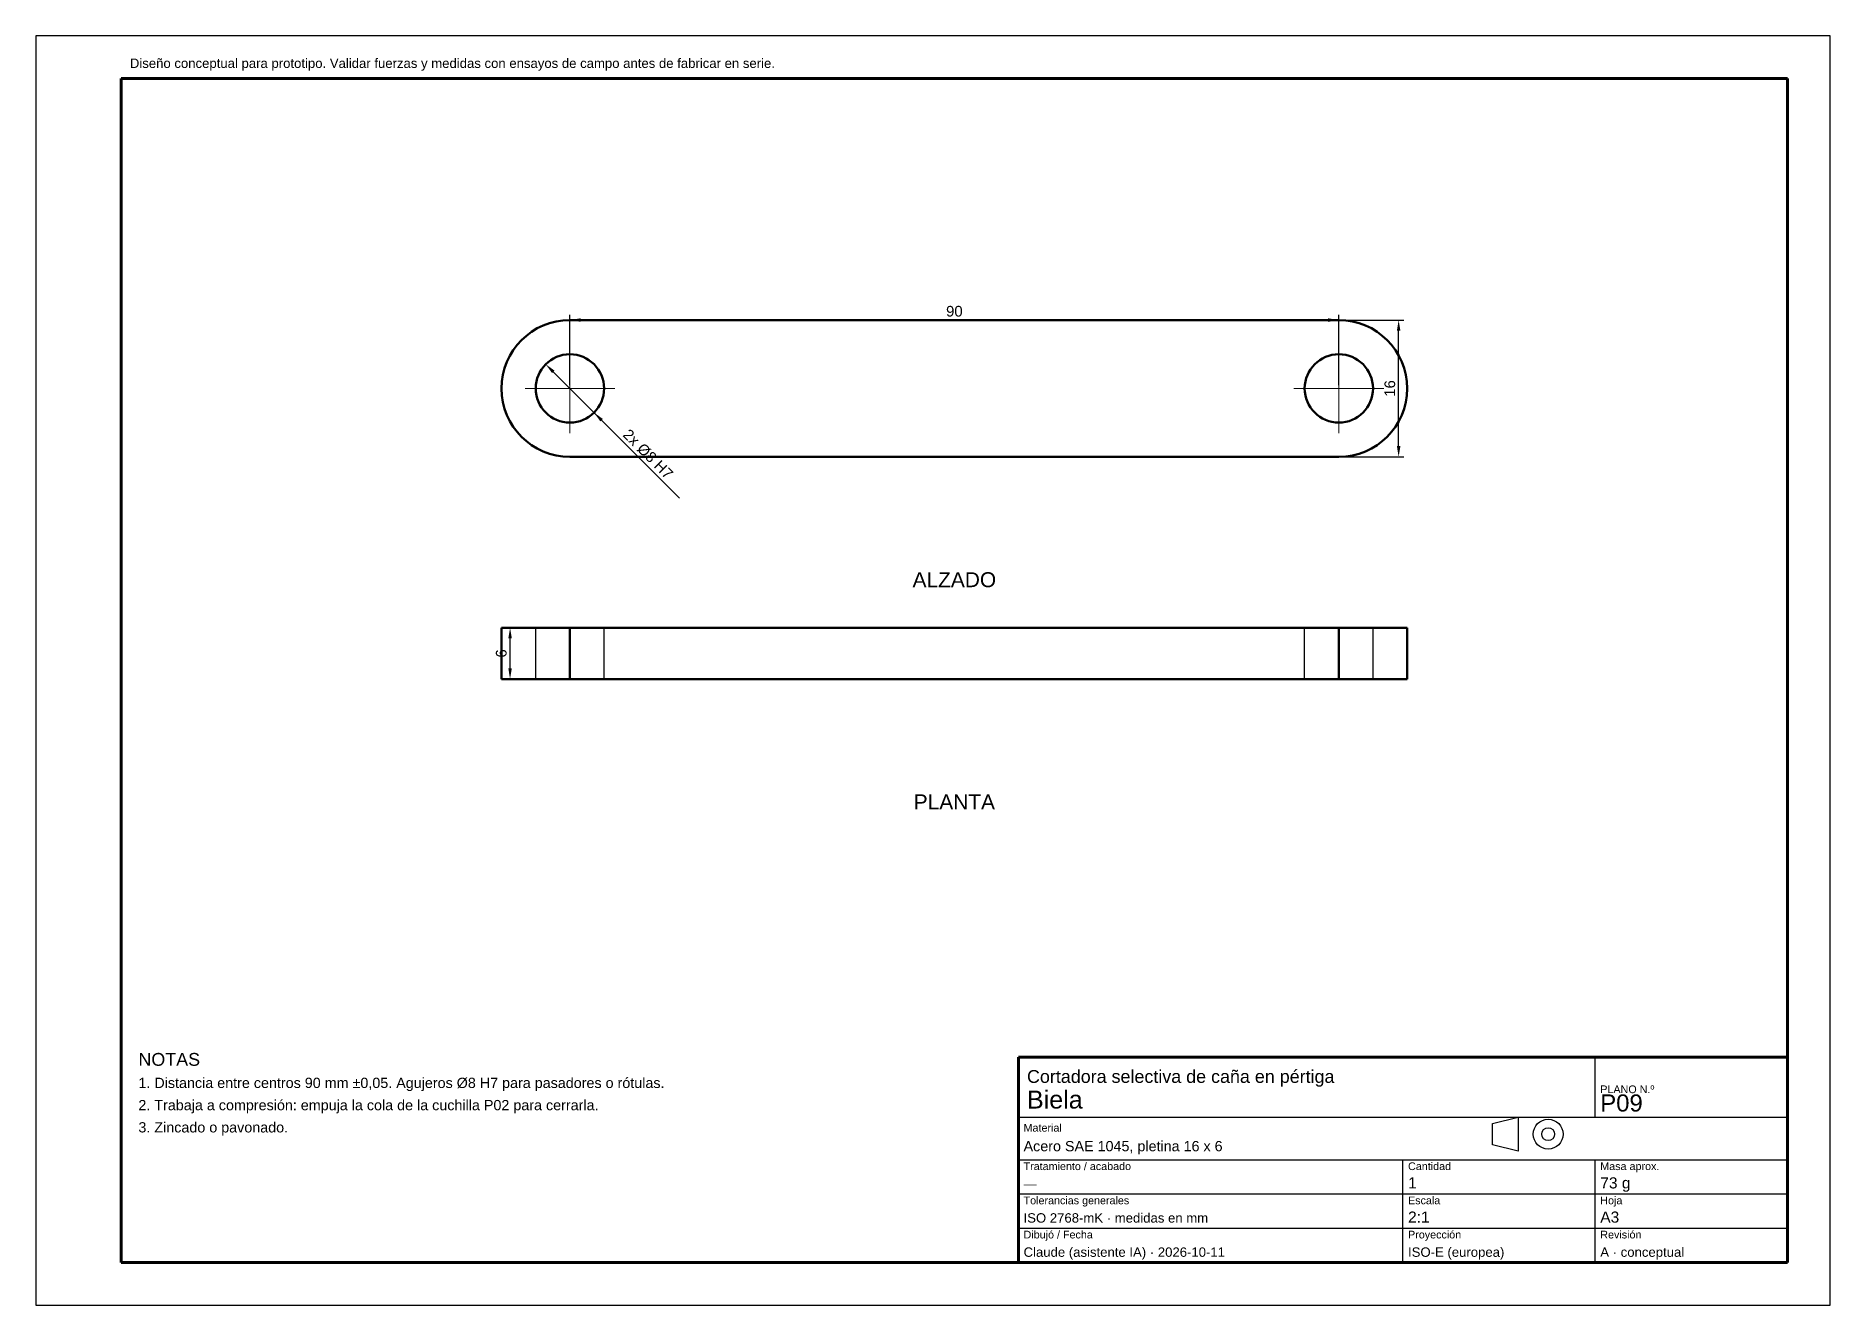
# Model space of a CAD drawing. Header units: millimetres. Extents: x 0 to 210, y 0 to 148.
import ezdxf
from ezdxf.enums import TextEntityAlignment as Align

# ---------------------------------------------------------------- set-up
doc = ezdxf.new("R2010")
doc.units = ezdxf.units.MM
doc.header["$LTSCALE"] = 0.5
doc.linetypes.add('ACAD_ISO02W100', pattern=[15, 12, -3])
doc.linetypes.add('ACAD_ISO04W100', pattern=[30, 24, -3, 0, -3])
for name, color, linetype, lineweight in [('COTAS', 4, 'Continuous', 18), ('EJES', 1, 'ACAD_ISO04W100', 18), ('MARCO', 7, 'Continuous', 70), ('OCULTAS', 8, 'ACAD_ISO02W100', 25), ('TEXTO', 7, 'Continuous', 25), ('VISIBLE', 7, 'Continuous', 50)]:
    doc.layers.add(name, color=color, linetype=linetype, lineweight=lineweight)
doc.styles.get("Standard").update_dxf_attribs({"font": 'arial.ttf'})
doc.dimstyles.new('ISO25', dxfattribs={"dimscale": 0.5, "dimtxt": 2.5, "dimasz": 2.5, "dimexe": 1.25, "dimexo": 0.8, "dimgap": 0.8, "dimtad": 1, "dimdec": 1, "dimtxsty": 'Standard', "dimcen": 2.5, "dimclrd": 4, "dimclre": 4, "dimclrt": 7, "dimazin": 3, "dimtfac": 1, "dimtmove": 0, "dimatfit": 3})

msp = doc.modelspace()

# ---------------------------------------------------------------- linework, layer by layer
at = {"layer": 'EJES'}
for p, q in [((62.5, 102), (62.5, 112.5)), ((152.5, 102), (152.5, 112.5)), ((57.25, 107.25), (67.75, 107.25)), ((147.25, 107.25), (157.75, 107.25))]:
    msp.add_line(p, q, dxfattribs=at)
at = {"layer": 'MARCO'}
for p, q in [((205, 143.5), (10, 143.5)), ((10, 143.5), (10, 5)), ((205, 5), (205, 143.5)), ((205, 29), (115, 29)), ((115, 29), (115, 5)), ((205, 5), (205, 29)), ((10, 5), (205, 5)), ((115, 5), (205, 5))]:
    msp.add_line(p, q, dxfattribs=at)
at = {"layer": 'OCULTAS'}
for p, q in [((152.5, 115.25), (62.5, 115.25)), ((62.5, 99.25), (152.5, 99.25)), ((58.5, 73.25), (58.5, 79.25)), ((62.5, 73.25), (62.5, 79.25)), ((62.5, 79.25), (152.5, 79.25)), ((66.5, 73.25), (66.5, 79.25)), ((148.5, 73.25), (148.5, 79.25)), ((152.5, 73.25), (152.5, 79.25)), ((156.5, 73.25), (156.5, 79.25)), ((62.5, 73.25), (152.5, 73.25))]:
    msp.add_line(p, q, dxfattribs=at)
for centre in [(62.5, 107.25), (152.5, 107.25)]:
    msp.add_circle(centre, 4, dxfattribs=at)
for centre, start, end in [((62.5, 107.25), -270, -90), ((152.5, 107.25), -90, 90)]:
    msp.add_arc(centre, 8, start, end, dxfattribs=at)
for points in [[(62.5, 79.25), (61.6, 79.25), (60.72, 79.25), (59.86, 79.25), (59.03, 79.25), (58.24, 79.25), (57.51, 79.25), (56.84, 79.25), (56.25, 79.25), (55.73, 79.25), (55.29, 79.25), (54.95, 79.25), (54.7, 79.25), (54.55, 79.25), (54.5, 79.25)], [(66.5, 79.25), (66.4, 79.25), (66.1, 79.25), (65.63, 79.25), (64.99, 79.25), (64.24, 79.25), (63.39, 79.25), (62.5, 79.25), (61.61, 79.25), (60.76, 79.25), (60.01, 79.25), (59.37, 79.25), (58.9, 79.25), (58.6, 79.25), (58.5, 79.25)], [(58.5, 79.25), (58.6, 79.25), (58.9, 79.25), (59.37, 79.25), (60.01, 79.25), (60.76, 79.25), (61.61, 79.25), (62.5, 79.25), (63.39, 79.25), (64.24, 79.25), (64.99, 79.25), (65.63, 79.25), (66.1, 79.25), (66.4, 79.25), (66.5, 79.25)], [(156.5, 79.25), (156.4, 79.25), (156.1, 79.25), (155.63, 79.25), (154.99, 79.25), (154.24, 79.25), (153.39, 79.25), (152.5, 79.25), (151.61, 79.25), (150.76, 79.25), (150.01, 79.25), (149.37, 79.25), (148.9, 79.25), (148.6, 79.25), (148.5, 79.25)], [(148.5, 79.25), (148.6, 79.25), (148.9, 79.25), (149.37, 79.25), (150.01, 79.25), (150.76, 79.25), (151.61, 79.25), (152.5, 79.25), (153.39, 79.25), (154.24, 79.25), (154.99, 79.25), (155.63, 79.25), (156.1, 79.25), (156.4, 79.25), (156.5, 79.25)], [(160.5, 79.25), (160.45, 79.25), (160.3, 79.25), (160.05, 79.25), (159.71, 79.25), (159.27, 79.25), (158.75, 79.25), (158.16, 79.25), (157.49, 79.25), (156.76, 79.25), (155.97, 79.25), (155.14, 79.25), (154.28, 79.25), (153.4, 79.25), (152.5, 79.25)], [(62.5, 73.25), (61.6, 73.25), (60.72, 73.25), (59.86, 73.25), (59.03, 73.25), (58.24, 73.25), (57.51, 73.25), (56.84, 73.25), (56.25, 73.25), (55.73, 73.25), (55.29, 73.25), (54.95, 73.25), (54.7, 73.25), (54.55, 73.25), (54.5, 73.25)], [(66.5, 73.25), (66.4, 73.25), (66.1, 73.25), (65.63, 73.25), (64.99, 73.25), (64.24, 73.25), (63.39, 73.25), (62.5, 73.25), (61.61, 73.25), (60.76, 73.25), (60.01, 73.25), (59.37, 73.25), (58.9, 73.25), (58.6, 73.25), (58.5, 73.25)], [(58.5, 73.25), (58.6, 73.25), (58.9, 73.25), (59.37, 73.25), (60.01, 73.25), (60.76, 73.25), (61.61, 73.25), (62.5, 73.25), (63.39, 73.25), (64.24, 73.25), (64.99, 73.25), (65.63, 73.25), (66.1, 73.25), (66.4, 73.25), (66.5, 73.25)], [(156.5, 73.25), (156.4, 73.25), (156.1, 73.25), (155.63, 73.25), (154.99, 73.25), (154.24, 73.25), (153.39, 73.25), (152.5, 73.25), (151.61, 73.25), (150.76, 73.25), (150.01, 73.25), (149.37, 73.25), (148.9, 73.25), (148.6, 73.25), (148.5, 73.25)], [(148.5, 73.25), (148.6, 73.25), (148.9, 73.25), (149.37, 73.25), (150.01, 73.25), (150.76, 73.25), (151.61, 73.25), (152.5, 73.25), (153.39, 73.25), (154.24, 73.25), (154.99, 73.25), (155.63, 73.25), (156.1, 73.25), (156.4, 73.25), (156.5, 73.25)], [(160.5, 73.25), (160.45, 73.25), (160.3, 73.25), (160.05, 73.25), (159.71, 73.25), (159.27, 73.25), (158.75, 73.25), (158.16, 73.25), (157.49, 73.25), (156.76, 73.25), (155.97, 73.25), (155.14, 73.25), (154.28, 73.25), (153.4, 73.25), (152.5, 73.25)]]:
    msp.add_open_spline(points, degree=1, dxfattribs=at)
at = {"layer": 'TEXTO'}
for p, q in [((210, 148.5), (0, 148.5)), ((0, 148.5), (0, 0)), ((210, 0), (210, 148.5)), ((182.5, 22), (182.5, 29)), ((115, 22), (205, 22)), ((170.5, 21.25), (173.5, 22)), ((170.5, 18.75), (170.5, 21.25)), ((173.5, 22), (173.5, 18)), ((115, 17), (205, 17)), ((160, 5), (160, 17)), ((173.5, 18), (170.5, 18.75)), ((182.5, 5), (182.5, 17)), ((115, 13), (205, 13)), ((115, 9), (205, 9)), ((0, 0), (210, 0))]:
    msp.add_line(p, q, dxfattribs=at)
for radius in [1.75, 0.75]:
    msp.add_circle((177, 20), radius, dxfattribs=at)
at = {"layer": 'VISIBLE'}
for p, q in [((152.5, 115.25), (62.5, 115.25)), ((62.5, 99.25), (152.5, 99.25)), ((54.5, 79.25), (54.5, 73.25)), ((62.5, 79.25), (62.5, 73.25)), ((152.5, 79.25), (62.5, 79.25)), ((152.5, 79.25), (152.5, 73.25)), ((160.5, 79.25), (160.5, 73.25)), ((152.5, 73.25), (62.5, 73.25))]:
    msp.add_line(p, q, dxfattribs=at)
for centre in [(62.5, 107.25), (152.5, 107.25)]:
    msp.add_circle(centre, 4, dxfattribs=at)
for centre, start, end in [((62.5, 107.25), -270, -90), ((152.5, 107.25), -90, 90)]:
    msp.add_arc(centre, 8, start, end, dxfattribs=at)
for points in [[(54.5, 79.25), (54.55, 79.25), (54.7, 79.25), (54.95, 79.25), (55.29, 79.25), (55.73, 79.25), (56.25, 79.25), (56.84, 79.25), (57.51, 79.25), (58.24, 79.25), (59.03, 79.25), (59.86, 79.25), (60.72, 79.25), (61.6, 79.25), (62.5, 79.25)], [(152.5, 79.25), (153.4, 79.25), (154.28, 79.25), (155.14, 79.25), (155.97, 79.25), (156.76, 79.25), (157.49, 79.25), (158.16, 79.25), (158.75, 79.25), (159.27, 79.25), (159.71, 79.25), (160.05, 79.25), (160.3, 79.25), (160.45, 79.25), (160.5, 79.25)], [(54.5, 73.25), (54.55, 73.25), (54.7, 73.25), (54.95, 73.25), (55.29, 73.25), (55.73, 73.25), (56.25, 73.25), (56.84, 73.25), (57.51, 73.25), (58.24, 73.25), (59.03, 73.25), (59.86, 73.25), (60.72, 73.25), (61.6, 73.25), (62.5, 73.25)], [(152.5, 73.25), (153.4, 73.25), (154.28, 73.25), (155.14, 73.25), (155.97, 73.25), (156.76, 73.25), (157.49, 73.25), (158.16, 73.25), (158.75, 73.25), (159.27, 73.25), (159.71, 73.25), (160.05, 73.25), (160.3, 73.25), (160.45, 73.25), (160.5, 73.25)]]:
    msp.add_open_spline(points, degree=1, dxfattribs=at)

# ---------------------------------------------------------------- texts
at = {"layer": 'TEXTO'}
for s, height, p in [('Diseño conceptual para prototipo. Validar fuerzas y medidas con ensayos de campo antes de fabricar en serie.', 1.1, (11, 144.75)), ('NOTAS', 1.5, (12, 28)), ('Cortadora selectiva de caña en pértiga', 1.5, (116, 26)), ('1. Distancia entre centros 90 mm ±0,05. Agujeros Ø8 H7 para pasadores o rótulas.', 1.2, (12, 25.4)), ('Biela', 2.1, (116, 23)), ('PLANO N.º', 0.9, (183.1, 24.8)), ('2. Trabaja a compresión: empuja la cola de la cuchilla P02 para cerrarla.', 1.2, (12, 22.8)), ('P09', 2, (183.1, 22.65)), ('3. Zincado o pavonado.', 1.2, (12, 20.2)), ('Material', 0.9, (115.6, 20.3)), ('Acero SAE 1045, pletina 16 x 6', 1.2, (115.6, 18)), ('Tratamiento / acabado', 0.9, (115.6, 15.8)), ('Cantidad', 0.9, (160.6, 15.8)), ('1', 1.3, (160.6, 13.65)), ('73 g', 1.3, (183.1, 13.65)), ('Masa aprox.', 0.9, (183.1, 15.8)), ('—', 1.1, (115.6, 13.65)), ('Tolerancias generales', 0.9, (115.6, 11.8)), ('Escala', 0.9, (160.6, 11.8)), ('Hoja', 0.9, (183.1, 11.8)), ('ISO 2768-mK · medidas en mm', 1.1, (115.6, 9.65)), ('2:1', 1.3, (160.6, 9.65)), ('A3', 1.3, (183.1, 9.65)), ('Dibujó / Fecha', 0.9, (115.6, 7.8)), ('Proyección', 0.9, (160.6, 7.8)), ('Revisión', 0.9, (183.1, 7.8)), ('Claude (asistente IA) · 2026-10-11', 1.1, (115.6, 5.65)), ('ISO-E (europea)', 1.1, (160.6, 5.65)), ('A · conceptual', 1.1, (183.1, 5.65))]:
    msp.add_text(s, height=height, dxfattribs=at).set_placement(p)
for s, p in [('ALZADO', (107.5, 85.75)), ('PLANTA', (107.5, 59.75))]:
    msp.add_text(s, height=1.75, dxfattribs=at).set_placement(p, align=Align.TOP_CENTER)

# ---------------------------------------------------------------- dimensions: what is measured, and where the dimension line sits
at = {"layer": 'COTAS'}
msp.add_linear_dim(base=(62.5, 115.25), p1=(62.5, 107.25), p2=(152.5, 107.25), dimstyle='ISO25', dxfattribs=at).render()
for base, p1, p2 in [((159.5, 99.25), (152.5, 99.25), (152.5, 115.25)), ((55.5, 73.25), (62.5, 73.25), (62.5, 79.25))]:
    msp.add_linear_dim(base=base, p1=p1, p2=p2, angle=90, dimstyle='ISO25', dxfattribs=at).render()
msp.add_diameter_dim_2p(p1=(59.67, 110.08), p2=(65.33, 104.42), text='2x %%c8 H7', dimstyle='ISO25', override={"dimtmove": 0}, dxfattribs=at).render()

doc.saveas('drawing.dxf')
